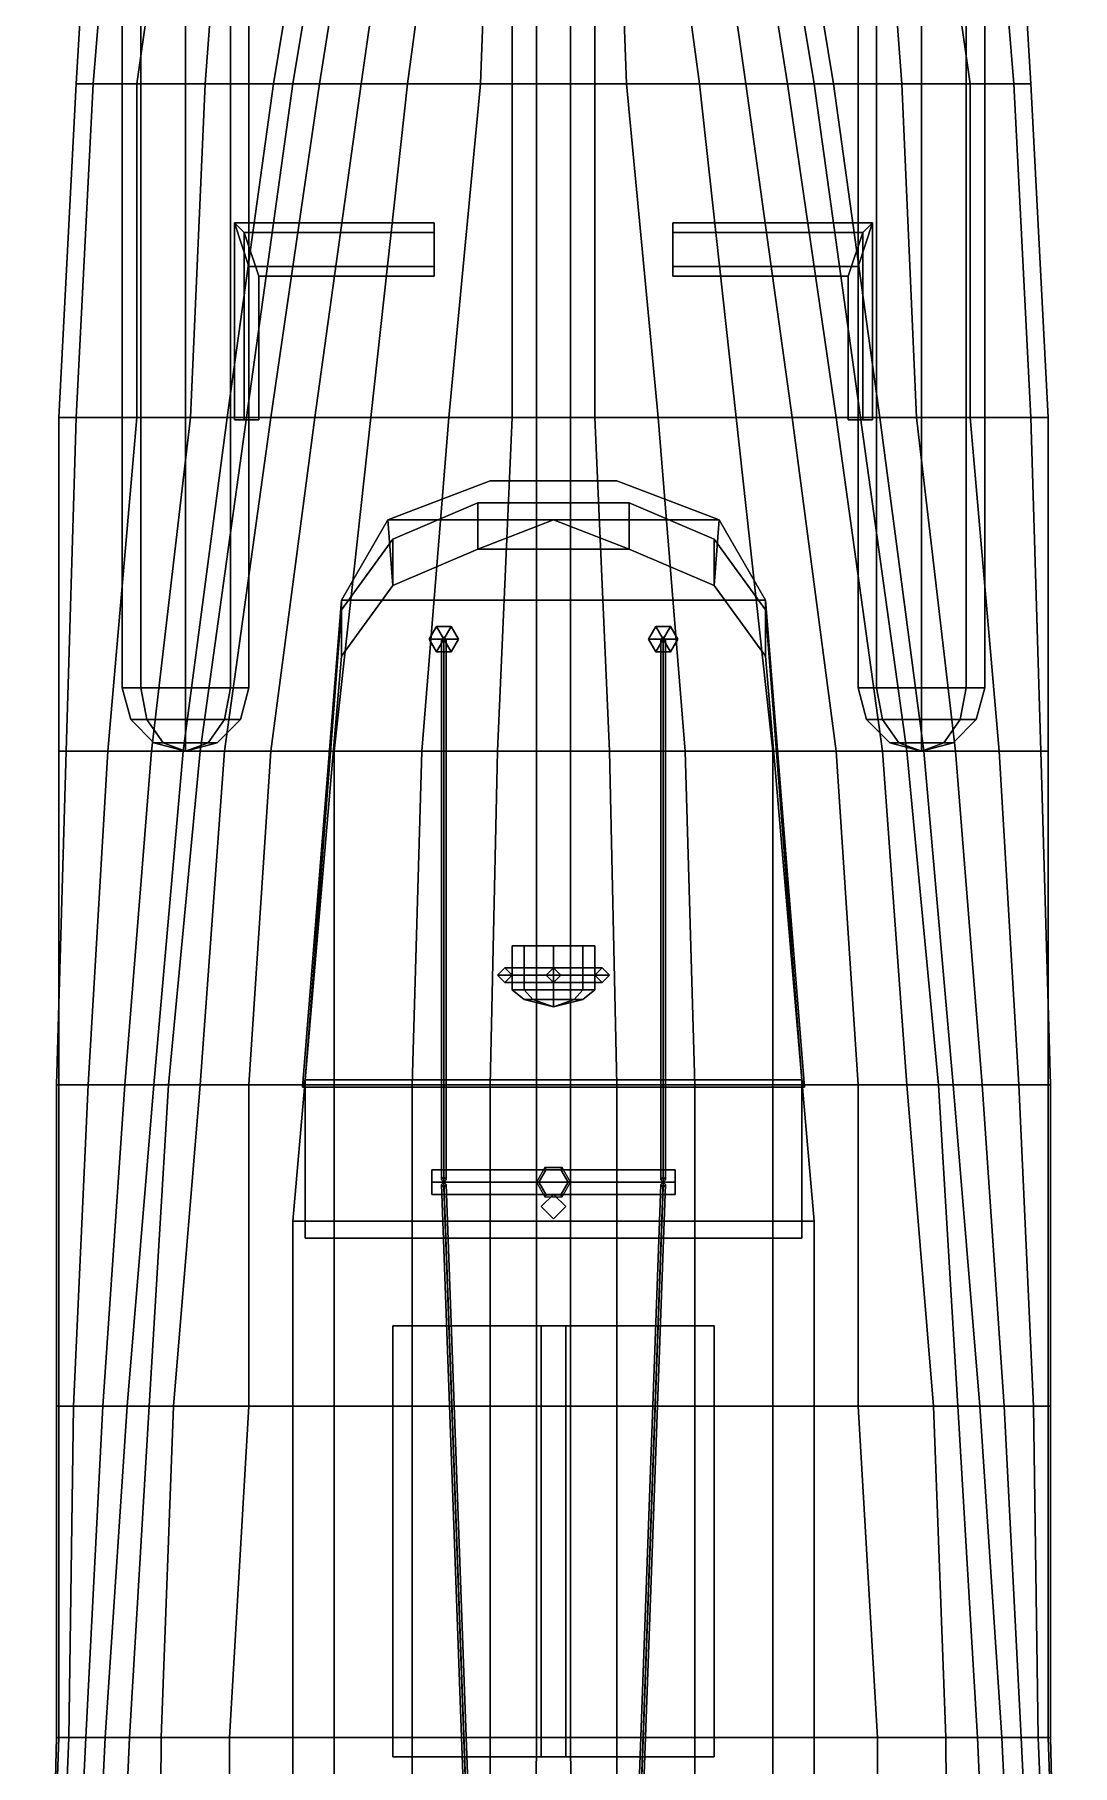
# Model space of a CAD drawing. Extents: x -2.1 to 2.1, y -14 to 14.
# Drawn here: x -2.13 to 2.13, y -0.19 to 6.92 of the extents above; entities that cross this region are included whole.
import ezdxf

# ---------------------------------------------------------------- set-up
doc = ezdxf.new("R2010")
doc.units = 0
doc.layers.get('0').update_dxf_attribs({"linetype": 'CONTINUOUS'})
doc.layers.add('SUPERSTRUCTURE', color=3, linetype='CONTINUOUS')

msp = doc.modelspace()

# ---------------------------------------------------------------- linework, layer by layer
for points in [[(-1.6938, 10.32, 2.3038), (-1.77, 8.79, 2.12), (-1.77, 4.24, 2.12), (-1.6938, 4.24, 2.3038)], [(-1.51, 10.32, 2.38), (-1.6938, 10.32, 2.3038), (-1.6938, 4.24, 2.3038), (-1.51, 4.24, 2.38)], [(-1.3262, 10.32, 2.3038), (-1.51, 10.32, 2.38), (-1.51, 4.24, 2.38), (-1.3262, 4.24, 2.3038)], [(-1.25, 8.79, 2.12), (-1.3262, 10.32, 2.3038), (-1.3262, 4.24, 2.3038), (-1.25, 4.24, 2.12)], [(1.3262, 10.32, 2.3038), (1.25, 8.79, 2.12), (1.25, 4.24, 2.12), (1.3262, 4.24, 2.3038)], [(1.51, 10.32, 2.38), (1.3262, 10.32, 2.3038), (1.3262, 4.24, 2.3038), (1.51, 4.24, 2.38)], [(1.6938, 10.32, 2.3038), (1.51, 10.32, 2.38), (1.51, 4.24, 2.38), (1.6938, 4.24, 2.3038)], [(1.77, 8.79, 2.12), (1.6938, 10.32, 2.3038), (1.6938, 4.24, 2.3038), (1.77, 4.24, 2.12)], [(-1.77, 8.79, 2.12), (-1.6938, 8.2, 1.9362), (-1.6938, 4.24, 1.9362), (-1.77, 4.24, 2.12)], [(-1.3262, 8.2, 1.9362), (-1.25, 8.79, 2.12), (-1.25, 4.24, 2.12), (-1.3262, 4.24, 1.9362)], [(1.25, 8.79, 2.12), (1.3262, 8.2, 1.9362), (1.3262, 4.24, 1.9362), (1.25, 4.24, 2.12)], [(1.6938, 8.2, 1.9362), (1.77, 8.79, 2.12), (1.77, 4.24, 2.12), (1.6938, 4.24, 1.9362)], [(-1.6938, 8.2, 1.9362), (-1.51, 8.16, 1.86), (-1.51, 4.24, 1.86), (-1.6938, 4.24, 1.9362)], [(-1.51, 8.16, 1.86), (-1.3262, 8.2, 1.9362), (-1.3262, 4.24, 1.9362), (-1.51, 4.24, 1.86)], [(1.3262, 8.2, 1.9362), (1.51, 8.16, 1.86), (1.51, 4.24, 1.86), (1.3262, 4.24, 1.9362)], [(1.51, 8.16, 1.86), (1.6938, 8.2, 1.9362), (1.6938, 4.24, 1.9362), (1.51, 4.24, 1.86)], [(-1.88, 8.05, 1.73), (-1.78, 8.05, 1), (-1.89, 6.72, 0.96), (-1.96, 6.72, 1.69)], [(1.88, 8.05, 1.73), (-1.88, 8.05, 1.73), (-1.96, 6.72, 1.69), (1.96, 6.72, 1.69)], [(-1.78, 8.05, 1), (-1.52, 8.05, 0.78), (-1.71, 6.72, 0.78), (-1.89, 6.72, 0.96)], [(-1.52, 8.05, 0.78), (-1.33, 8.05, 0.56), (-1.43, 6.72, 0.39), (-1.71, 6.72, 0.78)], [(-1.33, 8.05, 0.56), (-0.93, 8.05, -0.08), (-1.15, 6.72, -0.08), (-1.43, 6.72, 0.39)], [(-0.93, 8.05, -0.08), (-0.85, 8.05, -0.19), (-1.07, 6.72, -0.19), (-1.15, 6.72, -0.08)], [(-0.85, 8.05, -0.19), (-0.75, 8.05, -0.32), (-0.96, 6.72, -0.32), (-1.07, 6.72, -0.19)], [(-0.75, 8.05, -0.32), (-0.6, 8.05, -0.46), (-0.79, 6.72, -0.46), (-0.96, 6.72, -0.32)], [(-0.6, 8.05, -0.46), (-0.42, 8.05, -0.58), (-0.6, 6.72, -0.58), (-0.79, 6.72, -0.46)], [(-0.42, 8.05, -0.58), (-0.25, 8.05, -0.69), (-0.3, 6.72, -0.72), (-0.6, 6.72, -0.58)], [(-0.25, 8.05, -0.69), (-0.17, 8.05, -0.72), (-0.17, 6.72, -0.77), (-0.3, 6.72, -0.72)], [(-0.17, 8.05, -0.72), (-0.07, 8.05, -0.76), (-0.07, 6.72, -0.79), (-0.17, 6.72, -0.77)], [(-0.07, 8.05, -0.76), (0.07, 8.05, -0.76), (0.07, 6.72, -0.79), (-0.07, 6.72, -0.79)], [(0.17, 6.72, -0.77), (0.07, 6.72, -0.79), (0.07, 8.05, -0.76), (0.17, 8.05, -0.72)], [(0.3, 6.72, -0.72), (0.17, 6.72, -0.77), (0.17, 8.05, -0.72), (0.25, 8.05, -0.69)], [(0.6, 6.72, -0.58), (0.3, 6.72, -0.72), (0.25, 8.05, -0.69), (0.42, 8.05, -0.58)], [(0.79, 6.72, -0.46), (0.6, 6.72, -0.58), (0.42, 8.05, -0.58), (0.6, 8.05, -0.46)], [(0.96, 6.72, -0.32), (0.79, 6.72, -0.46), (0.6, 8.05, -0.46), (0.75, 8.05, -0.32)], [(1.07, 6.72, -0.19), (0.96, 6.72, -0.32), (0.75, 8.05, -0.32), (0.85, 8.05, -0.19)], [(1.15, 6.72, -0.08), (1.07, 6.72, -0.19), (0.85, 8.05, -0.19), (0.93, 8.05, -0.08)], [(1.43, 6.72, 0.39), (1.15, 6.72, -0.08), (0.93, 8.05, -0.08), (1.33, 8.05, 0.56)], [(1.71, 6.72, 0.78), (1.43, 6.72, 0.39), (1.33, 8.05, 0.56), (1.52, 8.05, 0.78)], [(1.89, 6.72, 0.96), (1.71, 6.72, 0.78), (1.52, 8.05, 0.78), (1.78, 8.05, 1)], [(1.96, 6.72, 1.69), (1.89, 6.72, 0.96), (1.78, 8.05, 1), (1.88, 8.05, 1.73)], [(-1.96, 6.72, 1.69), (-1.89, 6.72, 0.96), (-1.96, 5.35, 0.94), (-2.03, 5.35, 1.62)], [(1.96, 6.72, 1.69), (-1.96, 6.72, 1.69), (-2.03, 5.35, 1.62), (2.03, 5.35, 1.62)], [(-1.89, 6.72, 0.96), (-1.71, 6.72, 0.78), (-1.71, 5.35, 0.59), (-1.96, 5.35, 0.94)], [(-1.71, 6.72, 0.78), (-1.43, 6.72, 0.39), (-1.49, 5.35, 0.18), (-1.71, 5.35, 0.59)], [(-1.43, 6.72, 0.39), (-1.15, 6.72, -0.08), (-1.34, 5.35, -0.08), (-1.49, 5.35, 0.18)], [(-1.15, 6.72, -0.08), (-1.07, 6.72, -0.19), (-1.26, 5.35, -0.19), (-1.34, 5.35, -0.08)], [(-1.07, 6.72, -0.19), (-0.96, 6.72, -0.32), (-1.16, 5.35, -0.32), (-1.26, 5.35, -0.19)], [(-0.96, 6.72, -0.32), (-0.79, 6.72, -0.46), (-0.98, 5.35, -0.46), (-1.16, 5.35, -0.32)], [(-0.79, 6.72, -0.46), (-0.6, 6.72, -0.58), (-0.75, 5.35, -0.58), (-0.98, 5.35, -0.46)], [(-0.6, 6.72, -0.58), (-0.3, 6.72, -0.72), (-0.43, 5.35, -0.72), (-0.75, 5.35, -0.58)], [(-0.3, 6.72, -0.72), (-0.17, 6.72, -0.77), (-0.17, 5.35, -0.81), (-0.43, 5.35, -0.72)], [(-0.17, 6.72, -0.77), (-0.07, 6.72, -0.79), (-0.07, 5.35, -0.84), (-0.17, 5.35, -0.81)], [(-0.07, 6.72, -0.79), (0.07, 6.72, -0.79), (0.07, 5.35, -0.84), (-0.07, 5.35, -0.84)], [(0.17, 5.35, -0.81), (0.07, 5.35, -0.84), (0.07, 6.72, -0.79), (0.17, 6.72, -0.77)], [(0.43, 5.35, -0.72), (0.17, 5.35, -0.81), (0.17, 6.72, -0.77), (0.3, 6.72, -0.72)], [(0.75, 5.35, -0.58), (0.43, 5.35, -0.72), (0.3, 6.72, -0.72), (0.6, 6.72, -0.58)], [(0.98, 5.35, -0.46), (0.75, 5.35, -0.58), (0.6, 6.72, -0.58), (0.79, 6.72, -0.46)], [(1.16, 5.35, -0.32), (0.98, 5.35, -0.46), (0.79, 6.72, -0.46), (0.96, 6.72, -0.32)], [(1.26, 5.35, -0.19), (1.16, 5.35, -0.32), (0.96, 6.72, -0.32), (1.07, 6.72, -0.19)], [(1.34, 5.35, -0.08), (1.26, 5.35, -0.19), (1.07, 6.72, -0.19), (1.15, 6.72, -0.08)], [(1.49, 5.35, 0.18), (1.34, 5.35, -0.08), (1.15, 6.72, -0.08), (1.43, 6.72, 0.39)], [(1.71, 5.35, 0.59), (1.49, 5.35, 0.18), (1.43, 6.72, 0.39), (1.71, 6.72, 0.78)], [(1.96, 5.35, 0.94), (1.71, 5.35, 0.59), (1.71, 6.72, 0.78), (1.89, 6.72, 0.96)], [(2.03, 5.35, 1.62), (1.96, 5.35, 0.94), (1.89, 6.72, 0.96), (1.96, 6.72, 1.69)], [(-0.49, 6.15, 3.2), (-0.49, 5.97, 2.86), (-1.25, 5.97, 2.86), (-1.31, 6.15, 3.2)], [(-1.31, 6.15, 3.2), (-1.27, 6.11, 3.2), (-0.49, 6.11, 3.2), (-0.49, 6.15, 3.2)], [(-1.31, 6.15, 3.2), (-1.25, 5.97, 2.86), (-1.25, 5.34, 2.86), (-1.31, 5.34, 3.11)], [(-1.31, 5.34, 3.11), (-1.27, 5.34, 3.11), (-1.27, 6.11, 3.2), (-1.31, 6.15, 3.2)], [(-0.49, 6.11, 3.2), (-0.49, 5.93, 2.86), (-0.49, 5.97, 2.86), (-0.49, 6.15, 3.2)], [(0.49, 6.15, 3.2), (0.49, 6.11, 3.2), (1.27, 6.11, 3.2), (1.31, 6.15, 3.2)], [(1.31, 6.15, 3.2), (1.25, 5.97, 2.86), (0.49, 5.97, 2.86), (0.49, 6.15, 3.2)], [(0.49, 5.97, 2.86), (0.49, 5.93, 2.86), (0.49, 6.11, 3.2), (0.49, 6.15, 3.2)], [(1.31, 5.34, 3.11), (1.25, 5.34, 2.86), (1.25, 5.97, 2.86), (1.31, 6.15, 3.2)], [(1.27, 5.34, 3.11), (1.31, 5.34, 3.11), (1.31, 6.15, 3.2), (1.27, 6.11, 3.2)], [(-1.27, 6.11, 3.2), (-1.21, 5.93, 2.86), (-0.49, 5.93, 2.86), (-0.49, 6.11, 3.2)], [(-1.27, 5.34, 3.11), (-1.21, 5.34, 2.86), (-1.21, 5.93, 2.86), (-1.27, 6.11, 3.2)], [(0.49, 6.11, 3.2), (0.49, 5.93, 2.86), (1.21, 5.93, 2.86), (1.27, 6.11, 3.2)], [(1.27, 6.11, 3.2), (1.21, 5.93, 2.86), (1.21, 5.34, 2.86), (1.27, 5.34, 3.11)], [(-1.25, 5.97, 2.86), (-1.25, 5.97, 1.62), (-1.25, 5.34, 1.62), (-1.25, 5.34, 2.86)], [(-0.49, 5.97, 2.86), (-0.49, 5.97, 1.62), (-1.25, 5.97, 1.62), (-1.25, 5.97, 2.86)], [(-1.21, 5.34, 2.86), (-1.21, 5.34, 1.62), (-1.21, 5.93, 1.62), (-1.21, 5.93, 2.86)], [(-1.21, 5.93, 2.86), (-1.21, 5.93, 1.62), (-0.49, 5.93, 1.62), (-0.49, 5.93, 2.86)], [(-0.49, 5.93, 2.86), (-0.49, 5.93, 1.62), (-0.49, 5.97, 1.62), (-0.49, 5.97, 2.86)], [(1.25, 5.97, 2.86), (1.25, 5.97, 1.62), (0.49, 5.97, 1.62), (0.49, 5.97, 2.86)], [(0.49, 5.97, 1.62), (0.49, 5.93, 1.62), (0.49, 5.93, 2.86), (0.49, 5.97, 2.86)], [(0.49, 5.93, 2.86), (0.49, 5.93, 1.62), (1.21, 5.93, 1.62), (1.21, 5.93, 2.86)], [(1.21, 5.93, 2.86), (1.21, 5.93, 1.62), (1.21, 5.34, 1.62), (1.21, 5.34, 2.86)], [(1.25, 5.34, 2.86), (1.25, 5.34, 1.62), (1.25, 5.97, 1.62), (1.25, 5.97, 2.86)], [(-2.03, 5.35, 1.62), (-1.96, 5.35, 0.94), (-2, 3.98, 0.9), (-2.03, 3.98, 1.62)], [(2.03, 5.35, 1.62), (-2.03, 5.35, 1.62), (-2.03, -0.07, 1.62), (2.03, -0.07, 1.62)], [(-1.96, 5.35, 0.94), (-1.71, 5.35, 0.59), (-1.83, 3.98, 0.59), (-2, 3.98, 0.9)], [(-1.71, 5.35, 0.59), (-1.49, 5.35, 0.18), (-1.65, 3.98, 0.18), (-1.83, 3.98, 0.59)], [(-1.49, 5.35, 0.18), (-1.34, 5.35, -0.08), (-1.52, 3.98, -0.08), (-1.65, 3.98, 0.18)], [(-1.34, 5.35, -0.08), (-1.26, 5.35, -0.19), (-1.45, 3.98, -0.19), (-1.52, 3.98, -0.08)], [(-1.26, 5.35, -0.19), (-1.16, 5.35, -0.32), (-1.35, 3.98, -0.32), (-1.45, 3.98, -0.19)], [(-1.16, 5.35, -0.32), (-0.98, 5.35, -0.46), (-1.16, 3.98, -0.46), (-1.35, 3.98, -0.32)], [(-1.25, 5.34, 2.86), (-1.21, 5.34, 2.86), (-1.27, 5.34, 3.11), (-1.31, 5.34, 3.11)], [(-1.25, 5.34, 1.62), (-1.21, 5.34, 1.62), (-1.21, 5.34, 2.86), (-1.25, 5.34, 2.86)], [(-0.98, 5.35, -0.46), (-0.75, 5.35, -0.58), (-0.9, 3.98, -0.58), (-1.16, 3.98, -0.46)], [(-0.75, 5.35, -0.58), (-0.43, 5.35, -0.72), (-0.54, 3.98, -0.72), (-0.9, 3.98, -0.58)], [(-0.43, 5.35, -0.72), (-0.17, 5.35, -0.81), (-0.23, 3.98, -0.81), (-0.54, 3.98, -0.72)], [(-0.17, 5.35, -0.81), (-0.07, 5.35, -0.84), (-0.07, 3.98, -0.85), (-0.23, 3.98, -0.81)], [(-0.07, 5.35, -0.84), (0.07, 5.35, -0.84), (0.07, 3.98, -0.85), (-0.07, 3.98, -0.85)], [(0.23, 3.98, -0.81), (0.07, 3.98, -0.85), (0.07, 5.35, -0.84), (0.17, 5.35, -0.81)], [(0.54, 3.98, -0.72), (0.23, 3.98, -0.81), (0.17, 5.35, -0.81), (0.43, 5.35, -0.72)], [(0.9, 3.98, -0.58), (0.54, 3.98, -0.72), (0.43, 5.35, -0.72), (0.75, 5.35, -0.58)], [(1.16, 3.98, -0.46), (0.9, 3.98, -0.58), (0.75, 5.35, -0.58), (0.98, 5.35, -0.46)], [(1.35, 3.98, -0.32), (1.16, 3.98, -0.46), (0.98, 5.35, -0.46), (1.16, 5.35, -0.32)], [(1.45, 3.98, -0.19), (1.35, 3.98, -0.32), (1.16, 5.35, -0.32), (1.26, 5.35, -0.19)], [(1.21, 5.34, 1.62), (1.25, 5.34, 1.62), (1.25, 5.34, 2.86), (1.21, 5.34, 2.86)], [(1.21, 5.34, 2.86), (1.25, 5.34, 2.86), (1.31, 5.34, 3.11), (1.27, 5.34, 3.11)], [(1.52, 3.98, -0.08), (1.45, 3.98, -0.19), (1.26, 5.35, -0.19), (1.34, 5.35, -0.08)], [(1.65, 3.98, 0.18), (1.52, 3.98, -0.08), (1.34, 5.35, -0.08), (1.49, 5.35, 0.18)], [(1.83, 3.98, 0.59), (1.65, 3.98, 0.18), (1.49, 5.35, 0.18), (1.71, 5.35, 0.59)], [(2, 3.98, 0.9), (1.83, 3.98, 0.59), (1.71, 5.35, 0.59), (1.96, 5.35, 0.94)], [(2.03, 3.98, 1.62), (2, 3.98, 0.9), (1.96, 5.35, 0.94), (2.03, 5.35, 1.62)], [(-0.48, 4.492, 3.3), (-0.51, 4.44, 3.3), (-0.51, 4.44, 3.45), (-0.48, 4.492, 3.45)], [(-0.48, 4.492, 3.45), (-0.51, 4.44, 3.45), (-0.45, 4.44, 3.6)], [(-0.42, 4.492, 3.3), (-0.48, 4.492, 3.3), (-0.48, 4.492, 3.45), (-0.42, 4.492, 3.45)], [(-0.42, 4.492, 3.45), (-0.48, 4.492, 3.45), (-0.45, 4.44, 3.6)], [(-0.39, 4.44, 3.45), (-0.42, 4.492, 3.45), (-0.45, 4.44, 3.6)], [(-0.39, 4.44, 3.3), (-0.42, 4.492, 3.3), (-0.42, 4.492, 3.45), (-0.39, 4.44, 3.45)], [(0.42, 4.492, 3.45), (0.39, 4.44, 3.45), (0.45, 4.44, 3.6)], [(0.42, 4.492, 3.3), (0.39, 4.44, 3.3), (0.39, 4.44, 3.45), (0.42, 4.492, 3.45)], [(0.48, 4.492, 3.45), (0.42, 4.492, 3.45), (0.45, 4.44, 3.6)], [(0.48, 4.492, 3.3), (0.42, 4.492, 3.3), (0.42, 4.492, 3.45), (0.48, 4.492, 3.45)], [(0.51, 4.44, 3.45), (0.48, 4.492, 3.45), (0.45, 4.44, 3.6)], [(0.51, 4.44, 3.3), (0.48, 4.492, 3.3), (0.48, 4.492, 3.45), (0.51, 4.44, 3.45)], [(-0.51, 4.44, 3.3), (-0.48, 4.388, 3.3), (-0.48, 4.388, 3.45), (-0.51, 4.44, 3.45)], [(-0.51, 4.44, 3.45), (-0.48, 4.388, 3.45), (-0.45, 4.44, 3.6)], [(-0.48, 4.388, 3.45), (-0.42, 4.388, 3.45), (-0.45, 4.44, 3.6)], [(-0.45, 4.45, 3.57), (-0.46, 4.44, 3.57), (-0.46, 2.22, 5.81), (-0.45, 2.23, 5.82)], [(-0.46, 4.44, 3.57), (-0.45, 4.43, 3.57), (-0.45, 2.21, 5.8), (-0.46, 2.22, 5.81)], [(-0.44, 4.44, 3.57), (-0.45, 4.45, 3.57), (-0.45, 2.23, 5.82), (-0.44, 2.22, 5.81)], [(-0.42, 4.388, 3.45), (-0.39, 4.44, 3.45), (-0.45, 4.44, 3.6)], [(-0.45, 4.43, 3.57), (-0.44, 4.44, 3.57), (-0.44, 2.22, 5.81), (-0.45, 2.21, 5.8)], [(-0.42, 4.388, 3.3), (-0.39, 4.44, 3.3), (-0.39, 4.44, 3.45), (-0.42, 4.388, 3.45)], [(0.39, 4.44, 3.45), (0.42, 4.388, 3.45), (0.45, 4.44, 3.6)], [(0.39, 4.44, 3.3), (0.42, 4.388, 3.3), (0.42, 4.388, 3.45), (0.39, 4.44, 3.45)], [(0.42, 4.388, 3.45), (0.48, 4.388, 3.45), (0.45, 4.44, 3.6)], [(0.45, 4.45, 3.57), (0.44, 4.44, 3.57), (0.44, 2.22, 5.81), (0.45, 2.23, 5.82)], [(0.44, 4.44, 3.57), (0.45, 4.43, 3.57), (0.45, 2.21, 5.8), (0.44, 2.22, 5.81)], [(0.46, 4.44, 3.57), (0.45, 4.45, 3.57), (0.45, 2.23, 5.82), (0.46, 2.22, 5.81)], [(0.48, 4.388, 3.45), (0.51, 4.44, 3.45), (0.45, 4.44, 3.6)], [(0.45, 4.43, 3.57), (0.46, 4.44, 3.57), (0.46, 2.22, 5.81), (0.45, 2.21, 5.8)], [(0.48, 4.388, 3.3), (0.51, 4.44, 3.3), (0.51, 4.44, 3.45), (0.48, 4.388, 3.45)], [(-0.48, 4.388, 3.3), (-0.42, 4.388, 3.3), (-0.42, 4.388, 3.45), (-0.48, 4.388, 3.45)], [(0.42, 4.388, 3.3), (0.48, 4.388, 3.3), (0.48, 4.388, 3.45), (0.42, 4.388, 3.45)], [(-1.7352, 4.11, 2.12), (-1.77, 4.24, 2.12), (-1.6938, 4.24, 1.9362), (-1.6692, 4.11, 1.9608)], [(-1.6692, 4.11, 2.2792), (-1.6938, 4.24, 2.3038), (-1.77, 4.24, 2.12), (-1.7352, 4.11, 2.12)], [(-1.6692, 4.11, 1.9608), (-1.6938, 4.24, 1.9362), (-1.51, 4.24, 1.86), (-1.51, 4.11, 1.8948)], [(-1.51, 4.11, 2.3452), (-1.51, 4.24, 2.38), (-1.6938, 4.24, 2.3038), (-1.6692, 4.11, 2.2792)], [(-1.51, 4.11, 1.8948), (-1.51, 4.24, 1.86), (-1.3262, 4.24, 1.9362), (-1.3508, 4.11, 1.9608)], [(-1.3508, 4.11, 2.2792), (-1.3262, 4.24, 2.3038), (-1.51, 4.24, 2.38), (-1.51, 4.11, 2.3452)], [(-1.3508, 4.11, 1.9608), (-1.3262, 4.24, 1.9362), (-1.25, 4.24, 2.12), (-1.2848, 4.11, 2.12)], [(-1.2848, 4.11, 2.12), (-1.25, 4.24, 2.12), (-1.3262, 4.24, 2.3038), (-1.3508, 4.11, 2.2792)], [(1.3508, 4.11, 2.2792), (1.3262, 4.24, 2.3038), (1.25, 4.24, 2.12), (1.2848, 4.11, 2.12)], [(1.2848, 4.11, 2.12), (1.25, 4.24, 2.12), (1.3262, 4.24, 1.9362), (1.3508, 4.11, 1.9608)], [(1.51, 4.11, 2.3452), (1.51, 4.24, 2.38), (1.3262, 4.24, 2.3038), (1.3508, 4.11, 2.2792)], [(1.3508, 4.11, 1.9608), (1.3262, 4.24, 1.9362), (1.51, 4.24, 1.86), (1.51, 4.11, 1.8948)], [(1.6692, 4.11, 2.2792), (1.6938, 4.24, 2.3038), (1.51, 4.24, 2.38), (1.51, 4.11, 2.3452)], [(1.51, 4.11, 1.8948), (1.51, 4.24, 1.86), (1.6938, 4.24, 1.9362), (1.6692, 4.11, 1.9608)], [(1.7352, 4.11, 2.12), (1.77, 4.24, 2.12), (1.6938, 4.24, 2.3038), (1.6692, 4.11, 2.2792)], [(1.6692, 4.11, 1.9608), (1.6938, 4.24, 1.9362), (1.77, 4.24, 2.12), (1.7352, 4.11, 2.12)], [(-1.64, 4.0148, 2.12), (-1.7352, 4.11, 2.12), (-1.6692, 4.11, 1.9608), (-1.6019, 4.0148, 2.0281)], [(-1.6019, 4.0148, 2.2119), (-1.6692, 4.11, 2.2792), (-1.7352, 4.11, 2.12), (-1.64, 4.0148, 2.12)], [(-1.6019, 4.0148, 2.0281), (-1.6692, 4.11, 1.9608), (-1.51, 4.11, 1.8948), (-1.51, 4.0148, 1.99)], [(-1.51, 4.0148, 2.25), (-1.51, 4.11, 2.3452), (-1.6692, 4.11, 2.2792), (-1.6019, 4.0148, 2.2119)], [(-1.51, 4.0148, 1.99), (-1.51, 4.11, 1.8948), (-1.3508, 4.11, 1.9608), (-1.4181, 4.0148, 2.0281)], [(-1.4181, 4.0148, 2.2119), (-1.3508, 4.11, 2.2792), (-1.51, 4.11, 2.3452), (-1.51, 4.0148, 2.25)], [(-1.4181, 4.0148, 2.0281), (-1.3508, 4.11, 1.9608), (-1.2848, 4.11, 2.12), (-1.38, 4.0148, 2.12)], [(-1.38, 4.0148, 2.12), (-1.2848, 4.11, 2.12), (-1.3508, 4.11, 2.2792), (-1.4181, 4.0148, 2.2119)], [(1.4181, 4.0148, 2.2119), (1.3508, 4.11, 2.2792), (1.2848, 4.11, 2.12), (1.38, 4.0148, 2.12)], [(1.38, 4.0148, 2.12), (1.2848, 4.11, 2.12), (1.3508, 4.11, 1.9608), (1.4181, 4.0148, 2.0281)], [(1.51, 4.0148, 2.25), (1.51, 4.11, 2.3452), (1.3508, 4.11, 2.2792), (1.4181, 4.0148, 2.2119)], [(1.4181, 4.0148, 2.0281), (1.3508, 4.11, 1.9608), (1.51, 4.11, 1.8948), (1.51, 4.0148, 1.99)], [(1.6019, 4.0148, 2.2119), (1.6692, 4.11, 2.2792), (1.51, 4.11, 2.3452), (1.51, 4.0148, 2.25)], [(1.51, 4.0148, 1.99), (1.51, 4.11, 1.8948), (1.6692, 4.11, 1.9608), (1.6019, 4.0148, 2.0281)], [(1.64, 4.0148, 2.12), (1.7352, 4.11, 2.12), (1.6692, 4.11, 2.2792), (1.6019, 4.0148, 2.2119)], [(1.6019, 4.0148, 2.0281), (1.6692, 4.11, 1.9608), (1.7352, 4.11, 2.12), (1.64, 4.0148, 2.12)], [(-1.51, 3.98, 2.12), (-1.64, 4.0148, 2.12), (-1.6019, 4.0148, 2.0281), (-1.51, 3.98, 2.12)], [(-1.51, 3.98, 2.12), (-1.6019, 4.0148, 2.2119), (-1.64, 4.0148, 2.12), (-1.51, 3.98, 2.12)], [(-1.51, 3.98, 2.12), (-1.6019, 4.0148, 2.0281), (-1.51, 4.0148, 1.99), (-1.51, 3.98, 2.12)], [(-1.51, 3.98, 2.12), (-1.51, 4.0148, 2.25), (-1.6019, 4.0148, 2.2119), (-1.51, 3.98, 2.12)], [(-1.51, 3.98, 2.12), (-1.51, 4.0148, 1.99), (-1.4181, 4.0148, 2.0281), (-1.51, 3.98, 2.12)], [(-1.51, 3.98, 2.12), (-1.4181, 4.0148, 2.0281), (-1.38, 4.0148, 2.12), (-1.51, 3.98, 2.12)], [(-1.51, 3.98, 2.12), (-1.38, 4.0148, 2.12), (-1.4181, 4.0148, 2.2119), (-1.51, 3.98, 2.12)], [(-1.51, 3.98, 2.12), (-1.4181, 4.0148, 2.2119), (-1.51, 4.0148, 2.25), (-1.51, 3.98, 2.12)], [(1.51, 3.98, 2.12), (1.4181, 4.0148, 2.2119), (1.38, 4.0148, 2.12), (1.51, 3.98, 2.12)], [(1.51, 3.98, 2.12), (1.38, 4.0148, 2.12), (1.4181, 4.0148, 2.0281), (1.51, 3.98, 2.12)], [(1.51, 3.98, 2.12), (1.51, 4.0148, 2.25), (1.4181, 4.0148, 2.2119), (1.51, 3.98, 2.12)], [(1.51, 3.98, 2.12), (1.4181, 4.0148, 2.0281), (1.51, 4.0148, 1.99), (1.51, 3.98, 2.12)], [(1.51, 3.98, 2.12), (1.6019, 4.0148, 2.2119), (1.51, 4.0148, 2.25), (1.51, 3.98, 2.12)], [(1.51, 3.98, 2.12), (1.64, 4.0148, 2.12), (1.6019, 4.0148, 2.2119), (1.51, 3.98, 2.12)], [(1.51, 3.98, 2.12), (1.6019, 4.0148, 2.0281), (1.64, 4.0148, 2.12), (1.51, 3.98, 2.12)], [(1.51, 3.98, 2.12), (1.51, 4.0148, 1.99), (1.6019, 4.0148, 2.0281), (1.51, 3.98, 2.12)], [(-2.03, 3.98, 1.62), (-2, 3.98, 0.9), (-2.04, 2.61, 0.88), (-2.03, 2.61, 1.62)], [(-2, 3.98, 0.9), (-1.83, 3.98, 0.59), (-1.91, 2.61, 0.59), (-2.04, 2.61, 0.88)], [(-1.83, 3.98, 0.59), (-1.65, 3.98, 0.18), (-1.76, 2.61, 0.18), (-1.91, 2.61, 0.59)], [(-1.65, 3.98, 0.18), (-1.52, 3.98, -0.08), (-1.64, 2.61, -0.08), (-1.76, 2.61, 0.18)], [(-1.52, 3.98, -0.08), (-1.45, 3.98, -0.19), (-1.58, 2.61, -0.19), (-1.64, 2.61, -0.08)], [(-1.45, 3.98, -0.19), (-1.35, 3.98, -0.32), (-1.45, 2.61, -0.34), (-1.58, 2.61, -0.19)], [(-1.35, 3.98, -0.32), (-1.16, 3.98, -0.46), (-1.25, 2.61, -0.48), (-1.45, 2.61, -0.34)], [(-1.16, 3.98, -0.46), (-0.9, 3.98, -0.58), (-0.9, 2.61, -0.62), (-1.25, 2.61, -0.48)], [(-0.9, 3.98, -0.58), (-0.54, 3.98, -0.72), (-0.58, 2.61, -0.72), (-0.9, 2.61, -0.62)], [(-0.54, 3.98, -0.72), (-0.23, 3.98, -0.81), (-0.26, 2.61, -0.81), (-0.58, 2.61, -0.72)], [(-0.23, 3.98, -0.81), (-0.07, 3.98, -0.85), (-0.07, 2.61, -0.87), (-0.26, 2.61, -0.81)], [(-0.07, 3.98, -0.85), (0.07, 3.98, -0.85), (0.07, 2.61, -0.87), (-0.07, 2.61, -0.87)], [(0.26, 2.61, -0.81), (0.07, 2.61, -0.87), (0.07, 3.98, -0.85), (0.23, 3.98, -0.81)], [(0.58, 2.61, -0.72), (0.26, 2.61, -0.81), (0.23, 3.98, -0.81), (0.54, 3.98, -0.72)], [(0.9, 2.61, -0.62), (0.58, 2.61, -0.72), (0.54, 3.98, -0.72), (0.9, 3.98, -0.58)], [(1.25, 2.61, -0.48), (0.9, 2.61, -0.62), (0.9, 3.98, -0.58), (1.16, 3.98, -0.46)], [(1.45, 2.61, -0.34), (1.25, 2.61, -0.48), (1.16, 3.98, -0.46), (1.35, 3.98, -0.32)], [(1.58, 2.61, -0.19), (1.45, 2.61, -0.34), (1.35, 3.98, -0.32), (1.45, 3.98, -0.19)], [(1.64, 2.61, -0.08), (1.58, 2.61, -0.19), (1.45, 3.98, -0.19), (1.52, 3.98, -0.08)], [(1.76, 2.61, 0.18), (1.64, 2.61, -0.08), (1.52, 3.98, -0.08), (1.65, 3.98, 0.18)], [(1.91, 2.61, 0.59), (1.76, 2.61, 0.18), (1.65, 3.98, 0.18), (1.83, 3.98, 0.59)], [(2.04, 2.61, 0.88), (1.91, 2.61, 0.59), (1.83, 3.98, 0.59), (2, 3.98, 0.9)], [(2.03, 2.61, 1.62), (2.04, 2.61, 0.88), (2, 3.98, 0.9), (2.03, 3.98, 1.62)], [(-0.1202, 3.18, 3.7202), (-0.17, 3.18, 3.6), (-0.17, 3, 3.6), (-0.1202, 3, 3.7202)], [(-0.17, 3.18, 3.6), (-0.1202, 3.18, 3.4798), (-0.1202, 3, 3.4798), (-0.17, 3, 3.6)], [(0.1202, 3.18, 3.7202), (-0.17, 3.18, 3.6), (-0.1202, 3.18, 3.7202), (0, 3.18, 3.77)], [(0.17, 3.18, 3.6), (-0.1202, 3.18, 3.4798), (-0.17, 3.18, 3.6), (0.1202, 3.18, 3.7202)], [(0, 3.18, 3.77), (-0.1202, 3.18, 3.7202), (-0.1202, 3, 3.7202), (0, 3, 3.77)], [(-0.1202, 3.18, 3.4798), (0, 3.18, 3.43), (0, 3, 3.43), (-0.1202, 3, 3.4798)], [(0.1202, 3.18, 3.4798), (0, 3.18, 3.43), (-0.1202, 3.18, 3.4798), (0.17, 3.18, 3.6)], [(0.1202, 3.18, 3.7202), (0, 3.18, 3.77), (0, 3, 3.77), (0.1202, 3, 3.7202)], [(0, 3.18, 3.43), (0.1202, 3.18, 3.4798), (0.1202, 3, 3.4798), (0, 3, 3.43)], [(0.17, 3.18, 3.6), (0.1202, 3.18, 3.7202), (0.1202, 3, 3.7202), (0.17, 3, 3.6)], [(0.1202, 3.18, 3.4798), (0.17, 3.18, 3.6), (0.17, 3, 3.6), (0.1202, 3, 3.4798)], [(0.2, 3.09, 3.4), (0.23, 3.06, 3.37), (-0.23, 3.06, 3.37), (-0.2, 3.09, 3.4)], [(-0.2, 3.09, 3.4), (-0.23, 3.06, 3.37), (-0.23, 3.06, 3.61), (-0.2, 3.09, 3.61)], [(-0.2, 3.09, 3.61), (-0.23, 3.06, 3.61), (-0.2, 3.03, 3.61), (-0.17, 3.06, 3.61)], [(0.23, 3.06, 3.37), (0.2, 3.03, 3.4), (-0.2, 3.03, 3.4), (-0.23, 3.06, 3.37)], [(-0.23, 3.06, 3.37), (-0.2, 3.03, 3.4), (-0.2, 3.03, 3.61), (-0.23, 3.06, 3.61)], [(0.17, 3.06, 3.43), (0.2, 3.09, 3.4), (-0.2, 3.09, 3.4), (-0.17, 3.06, 3.43)], [(-0.17, 3.06, 3.43), (-0.2, 3.09, 3.4), (-0.2, 3.09, 3.61), (-0.17, 3.06, 3.61)], [(0.2, 3.03, 3.4), (0.17, 3.06, 3.43), (-0.17, 3.06, 3.43), (-0.2, 3.03, 3.4)], [(-0.2, 3.03, 3.4), (-0.17, 3.06, 3.43), (-0.17, 3.06, 3.61), (-0.2, 3.03, 3.61)], [(0, 3.09, 3.29), (-0.03, 3.06, 3.29), (-0.03, 3.06, 3.37), (0, 3.09, 3.4)], [(-0.03, 3.06, 3.29), (0, 3.03, 3.29), (0, 3.03, 3.4), (-0.03, 3.06, 3.37)], [(0.03, 3.06, 3.29), (0, 3.09, 3.29), (0, 3.09, 3.4), (0.03, 3.06, 3.37)], [(0, 3.03, 3.29), (0.03, 3.06, 3.29), (0.03, 3.06, 3.37), (0, 3.03, 3.4)], [(0.2, 3.09, 3.4), (0.17, 3.06, 3.43), (0.17, 3.06, 3.61), (0.2, 3.09, 3.61)], [(0.2, 3.09, 3.61), (0.17, 3.06, 3.61), (0.2, 3.03, 3.61), (0.23, 3.06, 3.61)], [(0.17, 3.06, 3.43), (0.2, 3.03, 3.4), (0.2, 3.03, 3.61), (0.17, 3.06, 3.61)], [(0.23, 3.06, 3.37), (0.2, 3.09, 3.4), (0.2, 3.09, 3.61), (0.23, 3.06, 3.61)], [(0.2, 3.03, 3.4), (0.23, 3.06, 3.37), (0.23, 3.06, 3.61), (0.2, 3.03, 3.61)], [(-0.1202, 2.96, 3.6), (-0.17, 3, 3.6), (-0.1202, 3, 3.4798), (-0.085, 2.96, 3.515)], [(-0.085, 2.96, 3.685), (-0.1202, 3, 3.7202), (-0.17, 3, 3.6), (-0.1202, 2.96, 3.6)], [(-0.085, 2.96, 3.515), (-0.1202, 3, 3.4798), (0, 3, 3.43), (0, 2.96, 3.4798)], [(0, 2.96, 3.7202), (0, 3, 3.77), (-0.1202, 3, 3.7202), (-0.085, 2.96, 3.685)], [(0, 2.96, 3.4798), (0, 3, 3.43), (0.1202, 3, 3.4798), (0.085, 2.96, 3.515)], [(0.085, 2.96, 3.685), (0.1202, 3, 3.7202), (0, 3, 3.77), (0, 2.96, 3.7202)], [(0.085, 2.96, 3.515), (0.1202, 3, 3.4798), (0.17, 3, 3.6), (0.1202, 2.96, 3.6)], [(0.1202, 2.96, 3.6), (0.17, 3, 3.6), (0.1202, 3, 3.7202), (0.085, 2.96, 3.685)], [(0, 2.93, 3.6), (-0.1202, 2.96, 3.6), (-0.085, 2.96, 3.515), (0, 2.93, 3.6)], [(0, 2.93, 3.6), (-0.085, 2.96, 3.685), (-0.1202, 2.96, 3.6), (0, 2.93, 3.6)], [(0, 2.93, 3.6), (-0.085, 2.96, 3.515), (0, 2.96, 3.4798), (0, 2.93, 3.6)], [(0, 2.93, 3.6), (0, 2.96, 3.7202), (-0.085, 2.96, 3.685), (0, 2.93, 3.6)], [(0, 2.93, 3.6), (0, 2.96, 3.4798), (0.085, 2.96, 3.515), (0, 2.93, 3.6)], [(0, 2.93, 3.6), (0.085, 2.96, 3.515), (0.1202, 2.96, 3.6), (0, 2.93, 3.6)], [(0, 2.93, 3.6), (0.1202, 2.96, 3.6), (0.085, 2.96, 3.685), (0, 2.93, 3.6)], [(0, 2.93, 3.6), (0.085, 2.96, 3.685), (0, 2.96, 3.7202), (0, 2.93, 3.6)], [(-2.03, 2.61, 1.62), (-2.04, 2.61, 0.88), (-2.04, 1.29, 1), (-2.03, 1.29, 1.62)], [(-2.04, 2.61, 0.88), (-1.91, 2.61, 0.59), (-1.97, 1.29, 0.59), (-2.04, 1.29, 1)], [(-1.91, 2.61, 0.59), (-1.76, 2.61, 0.18), (-1.85, 1.29, 0.18), (-1.97, 1.29, 0.59)], [(-1.76, 2.61, 0.18), (-1.64, 2.61, -0.08), (-1.75, 1.29, -0.08), (-1.85, 1.29, 0.18)], [(-1.64, 2.61, -0.08), (-1.58, 2.61, -0.19), (-1.66, 1.29, -0.23), (-1.75, 1.29, -0.08)], [(-1.58, 2.61, -0.19), (-1.45, 2.61, -0.34), (-1.56, 1.29, -0.34), (-1.66, 1.29, -0.23)], [(-1.45, 2.61, -0.34), (-1.25, 2.61, -0.48), (-1.25, 1.29, -0.52), (-1.56, 1.29, -0.34)], [(-1.25, 2.61, -0.48), (-0.9, 2.61, -0.62), (-0.9, 1.29, -0.65), (-1.25, 1.29, -0.52)], [(-0.9, 2.61, -0.62), (-0.58, 2.61, -0.72), (-0.58, 1.29, -0.74), (-0.9, 1.29, -0.65)], [(-0.58, 2.61, -0.72), (-0.26, 2.61, -0.81), (-0.26, 1.29, -0.81), (-0.58, 1.29, -0.74)], [(-0.26, 2.61, -0.81), (-0.07, 2.61, -0.87), (-0.07, 1.29, -0.87), (-0.26, 1.29, -0.81)], [(-0.07, 2.61, -0.87), (0.07, 2.61, -0.87), (0.07, 1.29, -0.87), (-0.07, 1.29, -0.87)], [(0.26, 1.29, -0.81), (0.07, 1.29, -0.87), (0.07, 2.61, -0.87), (0.26, 2.61, -0.81)], [(0.58, 1.29, -0.74), (0.26, 1.29, -0.81), (0.26, 2.61, -0.81), (0.58, 2.61, -0.72)], [(0.9, 1.29, -0.65), (0.58, 1.29, -0.74), (0.58, 2.61, -0.72), (0.9, 2.61, -0.62)], [(1.25, 1.29, -0.52), (0.9, 1.29, -0.65), (0.9, 2.61, -0.62), (1.25, 2.61, -0.48)], [(1.56, 1.29, -0.34), (1.25, 1.29, -0.52), (1.25, 2.61, -0.48), (1.45, 2.61, -0.34)], [(1.66, 1.29, -0.23), (1.56, 1.29, -0.34), (1.45, 2.61, -0.34), (1.58, 2.61, -0.19)], [(1.75, 1.29, -0.08), (1.66, 1.29, -0.23), (1.58, 2.61, -0.19), (1.64, 2.61, -0.08)], [(1.85, 1.29, 0.18), (1.75, 1.29, -0.08), (1.64, 2.61, -0.08), (1.76, 2.61, 0.18)], [(1.97, 1.29, 0.59), (1.85, 1.29, 0.18), (1.76, 2.61, 0.18), (1.91, 2.61, 0.59)], [(2.04, 1.29, 1), (1.97, 1.29, 0.59), (1.91, 2.61, 0.59), (2.04, 2.61, 0.88)], [(2.03, 1.29, 1.62), (2.04, 1.29, 1), (2.04, 2.61, 0.88), (2.03, 2.61, 1.62)], [(0.5, 2.21, 5.9), (0.5, 2.26, 5.85), (-0.5, 2.26, 5.85), (-0.5, 2.21, 5.9)], [(0.5, 2.26, 5.85), (0.5, 2.21, 5.8), (-0.5, 2.21, 5.8), (-0.5, 2.26, 5.85)], [(-0.5, 2.21, 5.9), (-0.5, 2.26, 5.85), (-0.5, 2.21, 5.8), (-0.5, 2.16, 5.85)], [(0.5, 2.16, 5.85), (0.5, 2.21, 5.9), (-0.5, 2.21, 5.9), (-0.5, 2.16, 5.85)], [(0.5, 2.21, 5.8), (0.5, 2.16, 5.85), (-0.5, 2.16, 5.85), (-0.5, 2.21, 5.8)], [(0, -10.23, 3.55), (-0.01, -10.24, 3.56), (-0.46, 2.2, 5.81), (-0.45, 2.21, 5.8)], [(0.01, -10.24, 3.56), (0, -10.23, 3.55), (-0.45, 2.21, 5.8), (-0.44, 2.2, 5.81)], [(-0.035, 2.2706, 1.62), (-0.07, 2.21, 1.62), (-0.06, 2.21, 6.15), (-0.03, 2.262, 6.15)], [(-0.07, 2.21, 1.62), (-0.035, 2.1494, 1.62), (-0.03, 2.158, 6.15), (-0.06, 2.21, 6.15)], [(0.03, 2.262, 6.15), (-0.03, 2.262, 6.15), (-0.06, 2.21, 6.15), (0.06, 2.21, 6.15)], [(0.06, 2.21, 6.15), (-0.06, 2.21, 6.15), (-0.03, 2.158, 6.15), (0.03, 2.158, 6.15)], [(0.035, 2.2706, 1.62), (-0.035, 2.2706, 1.62), (-0.03, 2.262, 6.15), (0.03, 2.262, 6.15)], [(0, -10.23, 3.55), (-0.01, -10.24, 3.56), (0.44, 2.2, 5.81), (0.45, 2.21, 5.8)], [(0.01, -10.24, 3.56), (0, -10.23, 3.55), (0.45, 2.21, 5.8), (0.46, 2.2, 5.81)], [(0.07, 2.21, 1.62), (0.035, 2.2706, 1.62), (0.03, 2.262, 6.15), (0.06, 2.21, 6.15)], [(0.035, 2.1494, 1.62), (0.07, 2.21, 1.62), (0.06, 2.21, 6.15), (0.03, 2.158, 6.15)], [(0.5, 2.16, 5.85), (0.5, 2.21, 5.8), (0.5, 2.26, 5.85), (0.5, 2.21, 5.9)], [(-0.01, -10.24, 3.56), (0, -10.25, 3.57), (-0.45, 2.19, 5.82), (-0.46, 2.2, 5.81)], [(0, -10.25, 3.57), (0.01, -10.24, 3.56), (-0.44, 2.2, 5.81), (-0.45, 2.19, 5.82)], [(0, 2.16, 3.48), (-0.05, 2.11, 3.48), (-0.05, 2.11, 7.48), (0, 2.16, 7.48)], [(0, 2.16, 7.48), (-0.05, 2.11, 7.48), (0, 2.06, 7.48), (0.05, 2.11, 7.48)], [(-0.035, 2.1494, 1.62), (0.035, 2.1494, 1.62), (0.03, 2.158, 6.15), (-0.03, 2.158, 6.15)], [(-0.01, -10.24, 3.56), (0, -10.25, 3.57), (0.45, 2.19, 5.82), (0.44, 2.2, 5.81)], [(0, -10.25, 3.57), (0.01, -10.24, 3.56), (0.46, 2.2, 5.81), (0.45, 2.19, 5.82)], [(0.05, 2.11, 3.48), (0, 2.16, 3.48), (0, 2.16, 7.48), (0.05, 2.11, 7.48)], [(-0.05, 2.11, 3.48), (0, 2.06, 3.48), (0, 2.06, 7.48), (-0.05, 2.11, 7.48)], [(0, 2.06, 3.48), (0.05, 2.11, 3.48), (0.05, 2.11, 7.48), (0, 2.06, 7.48)], [(-2.03, 1.29, 1.62), (-2.04, 1.29, 1), (-2.04, -0.07, 1), (-2.03, -0.07, 1.62)], [(-2.04, 1.29, 1), (-1.97, 1.29, 0.59), (-1.99, -0.07, 0.59), (-2.04, -0.07, 1)], [(-1.97, 1.29, 0.59), (-1.85, 1.29, 0.18), (-1.92, -0.07, 0.18), (-1.99, -0.07, 0.59)], [(-1.85, 1.29, 0.18), (-1.75, 1.29, -0.08), (-1.84, -0.07, -0.08), (-1.92, -0.07, 0.18)], [(-1.75, 1.29, -0.08), (-1.66, 1.29, -0.23), (-1.74, -0.07, -0.23), (-1.84, -0.07, -0.08)], [(-1.66, 1.29, -0.23), (-1.56, 1.29, -0.34), (-1.61, -0.07, -0.36), (-1.74, -0.07, -0.23)], [(-1.56, 1.29, -0.34), (-1.25, 1.29, -0.52), (-1.33, -0.07, -0.52), (-1.61, -0.07, -0.36)], [(-1.25, 1.29, -0.52), (-0.9, 1.29, -0.65), (-0.9, -0.07, -0.65), (-1.33, -0.07, -0.52)], [(-0.9, 1.29, -0.65), (-0.58, 1.29, -0.74), (-0.58, -0.07, -0.74), (-0.9, -0.07, -0.65)], [(-0.58, 1.29, -0.74), (-0.26, 1.29, -0.81), (-0.26, -0.07, -0.81), (-0.58, -0.07, -0.74)], [(-0.26, 1.29, -0.81), (-0.07, 1.29, -0.87), (-0.07, -0.07, -0.87), (-0.26, -0.07, -0.81)], [(-0.07, 1.29, -0.87), (0.07, 1.29, -0.87), (0.07, -0.07, -0.87), (-0.07, -0.07, -0.87)], [(0.26, -0.07, -0.81), (0.07, -0.07, -0.87), (0.07, 1.29, -0.87), (0.26, 1.29, -0.81)], [(0.58, -0.07, -0.74), (0.26, -0.07, -0.81), (0.26, 1.29, -0.81), (0.58, 1.29, -0.74)], [(0.9, -0.07, -0.65), (0.58, -0.07, -0.74), (0.58, 1.29, -0.74), (0.9, 1.29, -0.65)], [(1.33, -0.07, -0.52), (0.9, -0.07, -0.65), (0.9, 1.29, -0.65), (1.25, 1.29, -0.52)], [(1.61, -0.07, -0.36), (1.33, -0.07, -0.52), (1.25, 1.29, -0.52), (1.56, 1.29, -0.34)], [(1.74, -0.07, -0.23), (1.61, -0.07, -0.36), (1.56, 1.29, -0.34), (1.66, 1.29, -0.23)], [(1.84, -0.07, -0.08), (1.74, -0.07, -0.23), (1.66, 1.29, -0.23), (1.75, 1.29, -0.08)], [(1.92, -0.07, 0.18), (1.84, -0.07, -0.08), (1.75, 1.29, -0.08), (1.85, 1.29, 0.18)], [(1.99, -0.07, 0.59), (1.92, -0.07, 0.18), (1.85, 1.29, 0.18), (1.97, 1.29, 0.59)], [(2.04, -0.07, 1), (1.99, -0.07, 0.59), (1.97, 1.29, 0.59), (2.04, 1.29, 1)], [(2.03, -0.07, 1.62), (2.04, -0.07, 1), (2.04, 1.29, 1), (2.03, 1.29, 1.62)], [(-2.03, -0.07, 1.62), (-2.04, -0.07, 1), (-2.11, -2.98, 1), (-2.13, -2.98, 1.62)], [(2.03, -0.07, 1.62), (-2.03, -0.07, 1.62), (-2.13, -2.98, 1.62), (2.13, -2.98, 1.62)], [(-1.99, -0.07, 0.59), (-1.92, -0.07, 0.18), (-2.06, -2.98, 0.18), (-2.11, -2.98, 0.59)], [(-2.04, -0.07, 1), (-1.99, -0.07, 0.59), (-2.11, -2.98, 0.59), (-2.11, -2.98, 1)], [(-1.92, -0.07, 0.18), (-1.84, -0.07, -0.08), (-1.98, -2.98, -0.08), (-2.06, -2.98, 0.18)], [(-1.84, -0.07, -0.08), (-1.74, -0.07, -0.23), (-1.87, -2.98, -0.23), (-1.98, -2.98, -0.08)], [(-1.74, -0.07, -0.23), (-1.61, -0.07, -0.36), (-1.63, -2.98, -0.41), (-1.87, -2.98, -0.23)], [(-1.61, -0.07, -0.36), (-1.33, -0.07, -0.52), (-1.33, -2.98, -0.52), (-1.63, -2.98, -0.41)], [(-1.33, -0.07, -0.52), (-0.9, -0.07, -0.65), (-0.9, -2.98, -0.62), (-1.33, -2.98, -0.52)], [(-0.9, -0.07, -0.65), (-0.58, -0.07, -0.74), (-0.58, -2.98, -0.69), (-0.9, -2.98, -0.62)], [(-0.58, -0.07, -0.74), (-0.26, -0.07, -0.81), (-0.26, -2.98, -0.77), (-0.58, -2.98, -0.69)], [(-0.26, -0.07, -0.81), (-0.07, -0.07, -0.87), (-0.09, -2.98, -0.87), (-0.26, -2.98, -0.77)], [(-0.07, -0.07, -0.87), (0.07, -0.07, -0.87), (0.09, -2.98, -0.87), (-0.09, -2.98, -0.87)], [(0.26, -2.98, -0.77), (0.09, -2.98, -0.87), (0.07, -0.07, -0.87), (0.26, -0.07, -0.81)], [(0.58, -2.98, -0.69), (0.26, -2.98, -0.77), (0.26, -0.07, -0.81), (0.58, -0.07, -0.74)], [(0.9, -2.98, -0.62), (0.58, -2.98, -0.69), (0.58, -0.07, -0.74), (0.9, -0.07, -0.65)], [(1.33, -2.98, -0.52), (0.9, -2.98, -0.62), (0.9, -0.07, -0.65), (1.33, -0.07, -0.52)], [(1.63, -2.98, -0.41), (1.33, -2.98, -0.52), (1.33, -0.07, -0.52), (1.61, -0.07, -0.36)], [(1.87, -2.98, -0.23), (1.63, -2.98, -0.41), (1.61, -0.07, -0.36), (1.74, -0.07, -0.23)], [(1.98, -2.98, -0.08), (1.87, -2.98, -0.23), (1.74, -0.07, -0.23), (1.84, -0.07, -0.08)], [(2.06, -2.98, 0.18), (1.98, -2.98, -0.08), (1.84, -0.07, -0.08), (1.92, -0.07, 0.18)], [(2.11, -2.98, 0.59), (2.06, -2.98, 0.18), (1.92, -0.07, 0.18), (1.99, -0.07, 0.59)], [(2.11, -2.98, 1), (2.11, -2.98, 0.59), (1.99, -0.07, 0.59), (2.04, -0.07, 1)], [(2.13, -2.98, 1.62), (2.11, -2.98, 1), (2.04, -0.07, 1), (2.03, -0.07, 1.62)]]:
    msp.add_3dface(points)
at = {"layer": 'SUPERSTRUCTURE'}
for points in [[(0.26, 5.09, 3.2), (0.68, 4.93, 3.2), (-0.68, 4.93, 3.2), (-0.26, 5.09, 3.2)], [(-0.68, 4.93, 3.31), (0.68, 4.93, 3.31), (0.26, 5.09, 3.31), (-0.26, 5.09, 3.31)], [(-0.26, 5.09, 3.2), (-0.68, 4.93, 3.2), (-0.68, 4.93, 3.31), (-0.26, 5.09, 3.31)], [(-0.26, 5.09, 3.31), (0.26, 5.09, 3.31), (0.26, 5.09, 3.2), (-0.26, 5.09, 3.2)], [(0.26, 5.09, 3.31), (0.68, 4.93, 3.31), (0.68, 4.93, 3.2), (0.26, 5.09, 3.2)], [(-0.31, 5, 1.62), (-0.66, 4.85, 1.62), (-0.66, 4.85, 2.68), (-0.31, 5, 2.68)], [(-0.31, 5, 2.68), (-0.66, 4.85, 2.68), (-0.66, 4.66, 3.2), (-0.31, 4.81, 3.2)], [(0.31, 5, 2.68), (0.31, 5, 1.62), (-0.31, 5, 1.62), (-0.31, 5, 2.68)], [(0.31, 4.81, 3.2), (0.31, 5, 2.68), (-0.31, 5, 2.68), (-0.31, 4.81, 3.2)], [(0.66, 4.85, 2.68), (0.66, 4.85, 1.62), (0.31, 5, 1.62), (0.31, 5, 2.68)], [(0.66, 4.66, 3.2), (0.66, 4.85, 2.68), (0.31, 5, 2.68), (0.31, 4.81, 3.2)], [(-0.87, 4.6, 3.31), (0.87, 4.6, 3.31), (0.68, 4.93, 3.31), (-0.68, 4.93, 3.31)], [(-0.68, 4.93, 3.2), (-0.87, 4.6, 3.2), (-0.87, 4.6, 3.31), (-0.68, 4.93, 3.31)], [(-0.66, 4.66, 3.2), (-0.87, 4.37, 3.2), (-0.87, 4.6, 3.2), (-0.68, 4.93, 3.2)], [(-0.31, 4.81, 3.2), (-0.66, 4.66, 3.2), (-0.68, 4.93, 3.2), (0, 4.93, 3.2)], [(-0.31, 4.81, 3.2), (0, 4.93, 3.2), (0, 4.93, 3.2), (0.31, 4.81, 3.2)], [(0.31, 4.81, 3.2), (0, 4.93, 3.2), (0.68, 4.93, 3.2), (0.66, 4.66, 3.2)], [(0.66, 4.66, 3.2), (0.68, 4.93, 3.2), (0.87, 4.6, 3.2), (0.87, 4.37, 3.2)], [(0.68, 4.93, 3.31), (0.87, 4.6, 3.31), (0.87, 4.6, 3.2), (0.68, 4.93, 3.2)], [(-0.87, 4.56, 2.68), (-0.66, 4.85, 2.68), (-0.66, 4.85, 1.62), (-0.87, 4.56, 1.62)], [(-0.87, 4.37, 3.2), (-0.66, 4.66, 3.2), (-0.66, 4.85, 2.68), (-0.87, 4.56, 2.68)], [(0.66, 4.85, 1.62), (0.66, 4.85, 2.68), (0.87, 4.56, 2.68), (0.87, 4.56, 1.62)], [(0.66, 4.85, 2.68), (0.66, 4.66, 3.2), (0.87, 4.37, 3.2), (0.87, 4.56, 2.68)], [(0.87, 4.6, 3.31), (-0.87, 4.6, 3.31), (-1.03, 2.6, 3.29), (1.03, 2.6, 3.29)], [(-1.03, 2.6, 3.29), (-0.87, 4.6, 3.31), (-0.87, 4.6, 3.2), (-1.03, 2.6, 3.2)], [(-0.87, 4.37, 3.2), (-1.02, 2.63, 3.2), (-1.03, 2.6, 3.2), (-0.87, 4.6, 3.2)], [(-1.02, 2.63, 2.68), (-0.87, 4.56, 2.68), (-0.87, 4.56, 1.62), (-1.02, 2.63, 1.62)], [(-1.02, 2.63, 3.2), (-0.87, 4.37, 3.2), (-0.87, 4.56, 2.68), (-1.02, 2.63, 2.68)], [(1.03, 2.6, 3.2), (0.87, 4.6, 3.2), (0.87, 4.6, 3.31), (1.03, 2.6, 3.29)], [(0.87, 4.37, 3.2), (0.87, 4.6, 3.2), (1.03, 2.6, 3.2), (1.02, 2.63, 3.2)], [(0.87, 4.56, 1.62), (0.87, 4.56, 2.68), (1.02, 2.63, 2.68), (1.02, 2.63, 1.62)], [(0.87, 4.56, 2.68), (0.87, 4.37, 3.2), (1.02, 2.63, 3.2), (1.02, 2.63, 2.68)], [(-1.07, 2.05, 2.02), (-1.02, 2.63, 2.05), (-1.02, 2.63, 1.62), (-1.07, 2.05, 1.62)], [(1.07, 2.05, 2.02), (1.02, 2.63, 2.05), (-1.02, 2.63, 2.05), (-1.07, 2.05, 2.02)], [(-1.03, 2.6, 3.2), (-1.02, 2.63, 3.2), (1.02, 2.63, 3.2), (1.03, 2.6, 3.2)], [(1.02, 2.63, 2.05), (1.02, 2.63, 3.2), (-1.02, 2.63, 3.2), (-1.02, 2.63, 2.05)], [(-1.02, 2.63, 2.22), (-1.02, 1.98, 2.22), (-1.02, 1.98, 2.28), (-1.02, 2.63, 2.28)], [(-1.02, 2.63, 2.28), (-1.02, 1.98, 2.28), (1.02, 1.98, 2.28), (1.02, 2.63, 2.28)], [(1.02, 2.63, 2.22), (1.02, 1.98, 2.22), (-1.02, 1.98, 2.22), (-1.02, 2.63, 2.22)], [(1.02, 2.63, 1.62), (1.02, 2.63, 2.05), (1.07, 2.05, 2.02), (1.07, 2.05, 1.62)], [(1.02, 1.98, 2.28), (1.02, 1.98, 2.22), (1.02, 2.63, 2.22), (1.02, 2.63, 2.28)], [(1.03, 2.6, 3.29), (-1.03, 2.6, 3.29), (-1.03, 2.6, 3.2), (1.03, 2.6, 3.2)], [(-1.07, 2.05, 1.62), (-1.07, -5.72, 1.59), (-1.07, -5.72, 1.94), (-1.07, 2.05, 2.02)], [(-1.07, 2.05, 2.02), (-1.07, -5.72, 1.94), (1.07, -5.72, 1.94), (1.07, 2.05, 2.02)], [(1.07, -5.72, 1.94), (1.07, -5.72, 1.59), (1.07, 2.05, 1.62), (1.07, 2.05, 2.02)], [(-1.02, 1.98, 2.28), (-1.02, 1.98, 2.22), (1.02, 1.98, 2.22), (1.02, 1.98, 2.28)], [(-0.66, 1.62, 2.05), (-0.66, -0.15, 2.05), (-0.05, -0.15, 2.22), (-0.05, 1.62, 2.22)], [(0.05, 1.62, 2.22), (0.66, 1.62, 2.05), (-0.66, 1.62, 2.05), (-0.05, 1.62, 2.22)], [(-0.66, 1.62, 2.01), (-0.66, 1.62, 2.05), (0.66, 1.62, 2.05), (0.66, 1.62, 2.01)], [(-0.66, -0.15, 2.05), (-0.66, 1.62, 2.05), (-0.66, 1.62, 2.01), (-0.66, -0.15, 1.99)], [(-0.05, 1.62, 2.22), (-0.05, -0.15, 2.22), (0.05, -0.15, 2.22), (0.05, 1.62, 2.22)], [(0.05, -0.15, 2.22), (0.66, -0.15, 2.05), (0.66, 1.62, 2.05), (0.05, 1.62, 2.22)], [(0.66, 1.62, 2.01), (0.66, 1.62, 2.05), (0.66, -0.15, 2.05), (0.66, -0.15, 1.99)], [(-0.05, -0.15, 2.22), (-0.66, -0.15, 2.05), (0.66, -0.15, 2.05), (0.05, -0.15, 2.22)], [(0.66, -0.15, 1.99), (0.66, -0.15, 2.05), (-0.66, -0.15, 2.05), (-0.66, -0.15, 1.99)]]:
    msp.add_3dface(points, dxfattribs=at)

doc.saveas('drawing.dxf')
